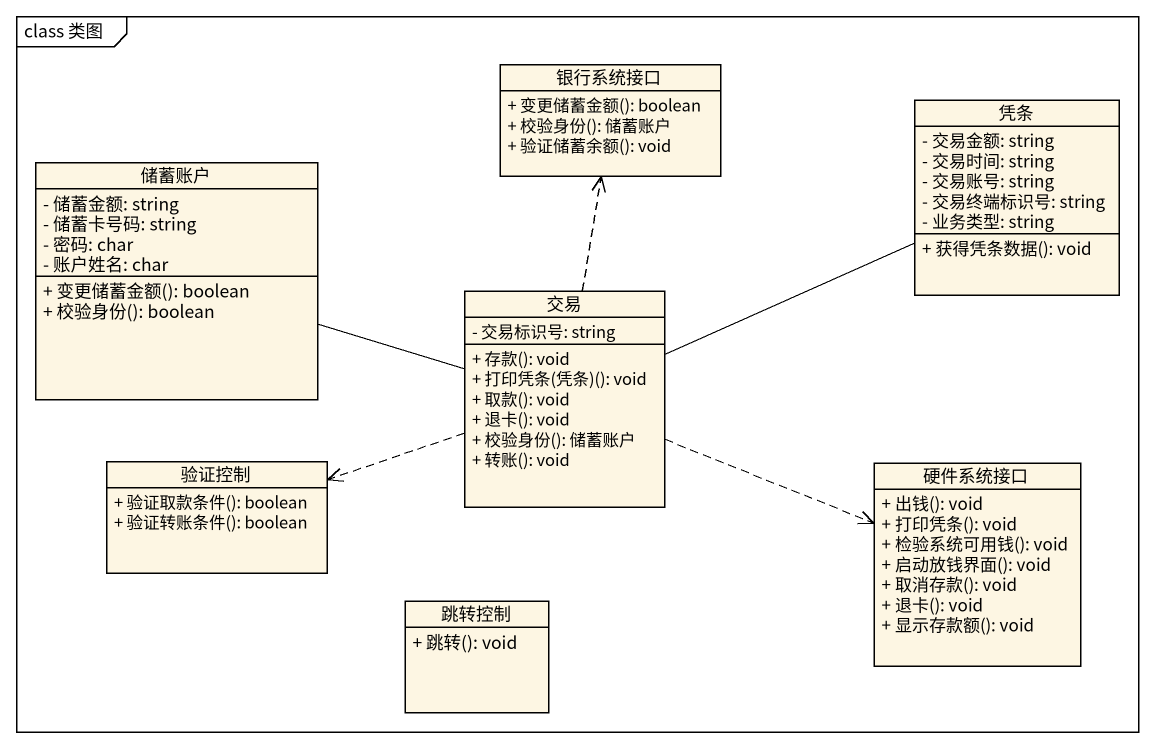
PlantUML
@startuml
mainframe class 类图
hide circle
hide empty members
skinparam classAttributeIconSize 0
class 银行系统接口 {
  + 变更储蓄金额(): boolean
  + 校验身份(): 储蓄账户
  + 验证储蓄余额(): void
}
class 凭条 {
  - 交易金额: string
  - 交易时间: string
  - 交易账号: string
  - 交易终端标识号: string
  - 业务类型: string
  + 获得凭条数据(): void
}
class 储蓄账户 {
  - 储蓄金额: string
  - 储蓄卡号码: string
  - 密码: char
  - 账户姓名: char
  + 变更储蓄金额(): boolean
  + 校验身份(): boolean
}
class 交易 {
  - 交易标识号: string
  + 存款(): void
  + 打印凭条(凭条)(): void
  + 取款(): void
  + 退卡(): void
  + 校验身份(): 储蓄账户
  + 转账(): void
}
class 验证控制 {
  + 验证取款条件(): boolean
  + 验证转账条件(): boolean
}
class 硬件系统接口 {
  + 出钱(): void
  + 打印凭条(): void
  + 检验系统可用钱(): void
  + 启动放钱界面(): void
  + 取消存款(): void
  + 退卡(): void
  + 显示存款额(): void
}
class 跳转控制 {
  + 跳转(): void
}
储蓄账户 -right- 交易
交易 .up.> 银行系统接口
交易 -right- 凭条
交易 .left.> 验证控制
交易 .right.> 硬件系统接口
@enduml
